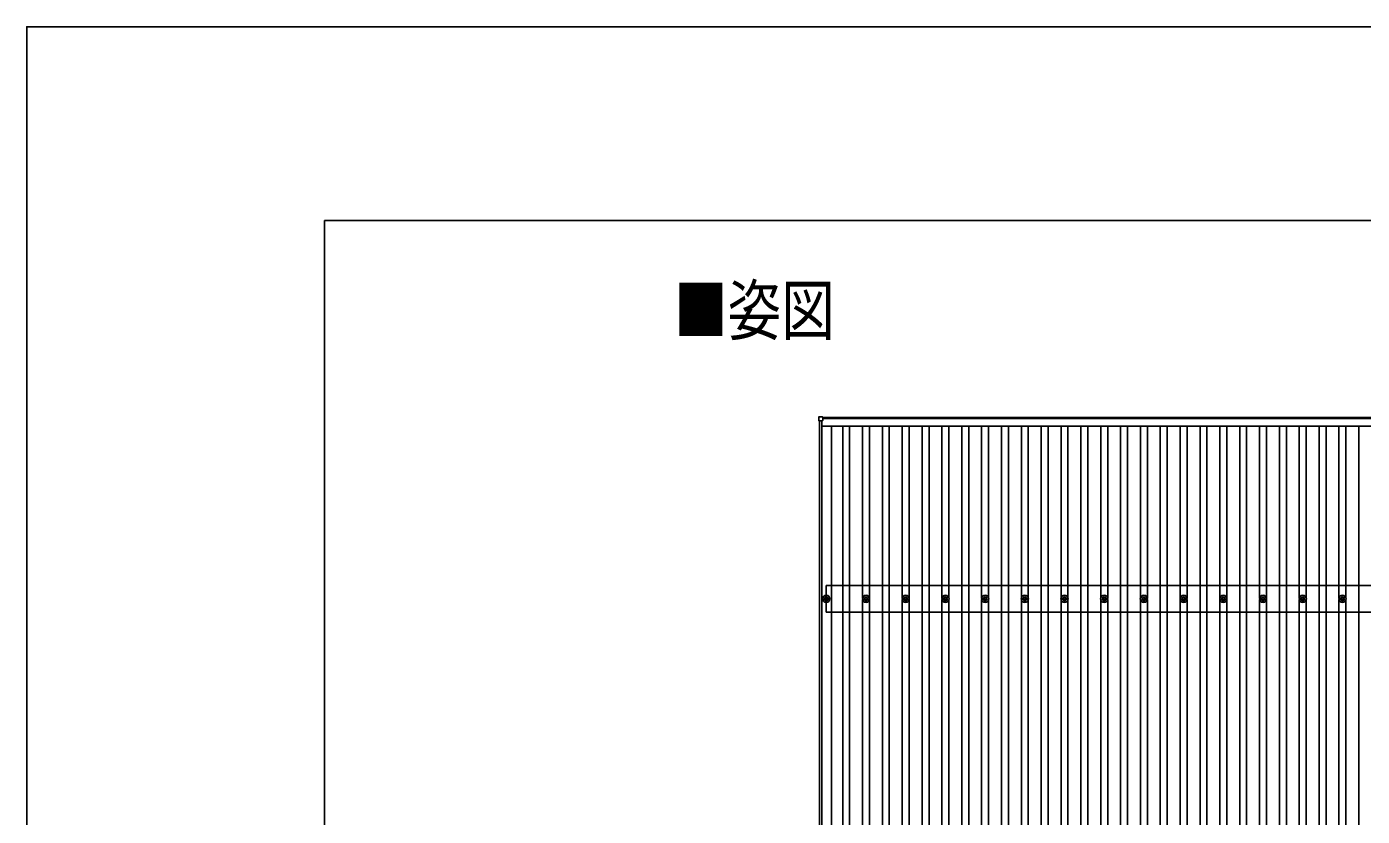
# Model space of a CAD drawing. Units: millimetres, scale not verified. Extents: x -21025 to 21025, y -14850 to 14850.
# Drawn here: x -21025 to -14297, y 10874 to 14850 of the extents above; entities that cross this region are included whole.
import ezdxf
from ezdxf.enums import TextEntityAlignment as Align

# ---------------------------------------------------------------- set-up
doc = ezdxf.new("R2010")
doc.units = ezdxf.units.MM
doc.header["$LTSCALE"] = 60
for name, color, linetype in [('0-2_USER1', 3, 'Continuous'), ('0-5_YKK_13', 4, 'Continuous'), ('0-6_YKK_A1', 4, 'Continuous'), ('0-8_YKK_ZWAK', 7, 'Continuous')]:
    doc.layers.add(name, color=color, linetype=linetype)
doc.styles.add('ＭＳ ゴシック', font='')
doc.styles.get('ＭＳ ゴシック').set_extended_font_data('MS Gothic')

msp = doc.modelspace()

# ---------------------------------------------------------------- linework, layer by layer
at = {"layer": '0-5_YKK_13'}
for p, q in [((-17035.37, 12866.3), (-17035.37, 12884.3)), ((-17034.37, 12885.3), (-17016.37, 12885.3)), ((-17016.37, 12865.3), (-17034.37, 12865.3)), ((-17015.37, 12884.3), (-17015.37, 12866.3)), ((-16998.82, 11978.78), (-16998.82, 11974.36)), ((-16995.32, 11978.78), (-16995.32, 11974.36)), ((-16798.82, 11978.78), (-16798.82, 11974.36)), ((-16795.32, 11978.78), (-16795.32, 11974.36)), ((-16598.82, 11978.78), (-16598.82, 11974.36)), ((-16595.32, 11978.78), (-16595.32, 11974.36)), ((-16398.82, 11978.78), (-16398.82, 11974.36)), ((-16395.32, 11978.78), (-16395.32, 11974.36)), ((-16198.82, 11978.78), (-16198.82, 11974.36)), ((-16195.32, 11978.78), (-16195.32, 11974.36)), ((-15998.82, 11978.78), (-15998.82, 11974.36)), ((-15995.32, 11978.78), (-15995.32, 11974.36)), ((-15798.82, 11978.78), (-15798.82, 11974.36)), ((-15795.32, 11978.78), (-15795.32, 11974.36)), ((-15598.82, 11978.78), (-15598.82, 11974.36)), ((-15595.32, 11978.78), (-15595.32, 11974.36)), ((-15398.82, 11978.78), (-15398.82, 11974.36)), ((-15395.32, 11978.78), (-15395.32, 11974.36)), ((-15198.82, 11978.78), (-15198.82, 11974.36)), ((-15195.32, 11978.78), (-15195.32, 11974.36)), ((-14998.82, 11978.78), (-14998.82, 11974.36)), ((-14995.32, 11978.78), (-14995.32, 11974.36)), ((-14798.82, 11978.78), (-14798.82, 11974.36)), ((-14795.32, 11978.78), (-14795.32, 11974.36)), ((-14598.82, 11978.78), (-14598.82, 11974.36)), ((-14595.32, 11978.78), (-14595.32, 11974.36)), ((-14398.82, 11978.78), (-14398.82, 11974.36)), ((-14395.32, 11978.78), (-14395.32, 11974.36)), ((-17007.07, 11970.53), (-17002.65, 11970.53)), ((-17007.07, 11967.03), (-17002.65, 11967.03)), ((-16998.82, 11963.2), (-16998.82, 11958.78)), ((-16995.32, 11963.2), (-16995.32, 11958.78)), ((-16991.49, 11970.53), (-16987.07, 11970.53)), ((-16991.49, 11967.03), (-16987.07, 11967.03)), ((-16807.07, 11970.53), (-16802.65, 11970.53)), ((-16807.07, 11967.03), (-16802.65, 11967.03)), ((-16798.82, 11963.2), (-16798.82, 11958.78)), ((-16795.32, 11963.2), (-16795.32, 11958.78)), ((-16791.49, 11970.53), (-16787.07, 11970.53)), ((-16791.49, 11967.03), (-16787.07, 11967.03)), ((-16607.07, 11970.53), (-16602.65, 11970.53)), ((-16607.07, 11967.03), (-16602.65, 11967.03)), ((-16598.82, 11963.2), (-16598.82, 11958.78)), ((-16595.32, 11963.2), (-16595.32, 11958.78)), ((-16591.49, 11970.53), (-16587.07, 11970.53)), ((-16591.49, 11967.03), (-16587.07, 11967.03)), ((-16407.07, 11970.53), (-16402.65, 11970.53)), ((-16407.07, 11967.03), (-16402.65, 11967.03)), ((-16398.82, 11963.2), (-16398.82, 11958.78)), ((-16395.32, 11963.2), (-16395.32, 11958.78)), ((-16391.49, 11970.53), (-16387.07, 11970.53)), ((-16391.49, 11967.03), (-16387.07, 11967.03)), ((-16207.07, 11970.53), (-16202.65, 11970.53)), ((-16207.07, 11967.03), (-16202.65, 11967.03)), ((-16198.82, 11963.2), (-16198.82, 11958.78)), ((-16195.32, 11963.2), (-16195.32, 11958.78)), ((-16191.49, 11970.53), (-16187.07, 11970.53)), ((-16191.49, 11967.03), (-16187.07, 11967.03)), ((-16007.07, 11970.53), (-16002.65, 11970.53)), ((-16007.07, 11967.03), (-16002.65, 11967.03)), ((-15998.82, 11963.2), (-15998.82, 11958.78)), ((-15995.32, 11963.2), (-15995.32, 11958.78)), ((-15991.49, 11970.53), (-15987.07, 11970.53)), ((-15991.49, 11967.03), (-15987.07, 11967.03)), ((-15807.07, 11970.53), (-15802.65, 11970.53)), ((-15807.07, 11967.03), (-15802.65, 11967.03)), ((-15798.82, 11963.2), (-15798.82, 11958.78)), ((-15795.32, 11963.2), (-15795.32, 11958.78)), ((-15791.49, 11970.53), (-15787.07, 11970.53)), ((-15791.49, 11967.03), (-15787.07, 11967.03)), ((-15607.07, 11970.53), (-15602.65, 11970.53)), ((-15607.07, 11967.03), (-15602.65, 11967.03)), ((-15598.82, 11963.2), (-15598.82, 11958.78)), ((-15595.32, 11963.2), (-15595.32, 11958.78)), ((-15591.49, 11970.53), (-15587.07, 11970.53)), ((-15591.49, 11967.03), (-15587.07, 11967.03)), ((-15407.07, 11970.53), (-15402.65, 11970.53)), ((-15407.07, 11967.03), (-15402.65, 11967.03)), ((-15398.82, 11963.2), (-15398.82, 11958.78)), ((-15395.32, 11963.2), (-15395.32, 11958.78)), ((-15391.49, 11970.53), (-15387.07, 11970.53)), ((-15391.49, 11967.03), (-15387.07, 11967.03)), ((-15207.07, 11970.53), (-15202.65, 11970.53)), ((-15207.07, 11967.03), (-15202.65, 11967.03)), ((-15198.82, 11963.2), (-15198.82, 11958.78)), ((-15195.32, 11963.2), (-15195.32, 11958.78)), ((-15191.49, 11970.53), (-15187.07, 11970.53)), ((-15191.49, 11967.03), (-15187.07, 11967.03)), ((-15007.07, 11970.53), (-15002.65, 11970.53)), ((-15007.07, 11967.03), (-15002.65, 11967.03)), ((-14998.82, 11963.2), (-14998.82, 11958.78)), ((-14995.32, 11963.2), (-14995.32, 11958.78)), ((-14991.49, 11970.53), (-14987.07, 11970.53)), ((-14991.49, 11967.03), (-14987.07, 11967.03)), ((-14807.07, 11970.53), (-14802.65, 11970.53)), ((-14807.07, 11967.03), (-14802.65, 11967.03)), ((-14798.82, 11963.2), (-14798.82, 11958.78)), ((-14795.32, 11963.2), (-14795.32, 11958.78)), ((-14791.49, 11970.53), (-14787.07, 11970.53)), ((-14791.49, 11967.03), (-14787.07, 11967.03)), ((-14607.07, 11970.53), (-14602.65, 11970.53)), ((-14607.07, 11967.03), (-14602.65, 11967.03)), ((-14598.82, 11963.2), (-14598.82, 11958.78)), ((-14595.32, 11963.2), (-14595.32, 11958.78)), ((-14591.49, 11970.53), (-14587.07, 11970.53)), ((-14591.49, 11967.03), (-14587.07, 11967.03)), ((-14407.07, 11970.53), (-14402.65, 11970.53)), ((-14407.07, 11967.03), (-14402.65, 11967.03)), ((-14398.82, 11963.2), (-14398.82, 11958.78)), ((-14395.32, 11963.2), (-14395.32, 11958.78)), ((-14391.49, 11970.53), (-14387.07, 11970.53)), ((-14391.49, 11967.03), (-14387.07, 11967.03))]:
    msp.add_line(p, q, dxfattribs=at)
for centre, radius in [((-16997.07, 11968.78), 18.25), ((-16997.07, 11968.78), 10.15), ((-16797.07, 11968.78), 18.25), ((-16797.07, 11968.78), 10.15), ((-16597.07, 11968.78), 18.25), ((-16597.07, 11968.78), 10.15), ((-16397.07, 11968.78), 18.25), ((-16397.07, 11968.78), 10.15), ((-16197.07, 11968.78), 18.25), ((-16197.07, 11968.78), 10.15), ((-15997.07, 11968.78), 18.25), ((-15997.07, 11968.78), 10.15), ((-15797.07, 11968.78), 18.25), ((-15797.07, 11968.78), 10.15), ((-15597.07, 11968.78), 18.25), ((-15597.07, 11968.78), 10.15), ((-15397.07, 11968.78), 18.25), ((-15397.07, 11968.78), 10.15), ((-15197.07, 11968.78), 18.25), ((-15197.07, 11968.78), 10.15), ((-14997.07, 11968.78), 18.25), ((-14997.07, 11968.78), 10.15), ((-14797.07, 11968.78), 18.25), ((-14797.07, 11968.78), 10.15), ((-14597.07, 11968.78), 18.25), ((-14597.07, 11968.78), 10.15), ((-14397.07, 11968.78), 18.25), ((-14397.07, 11968.78), 10.15), ((-16997.07, 11968.78), 5.85), ((-16997.07, 11968.78), 5.25), ((-16797.07, 11968.78), 5.85), ((-16797.07, 11968.78), 5.25), ((-16597.07, 11968.78), 5.85), ((-16597.07, 11968.78), 5.25), ((-16397.07, 11968.78), 5.85), ((-16397.07, 11968.78), 5.25), ((-16197.07, 11968.78), 5.85), ((-16197.07, 11968.78), 5.25), ((-15997.07, 11968.78), 5.85), ((-15997.07, 11968.78), 5.25), ((-15797.07, 11968.78), 5.85), ((-15797.07, 11968.78), 5.25), ((-15597.07, 11968.78), 5.85), ((-15597.07, 11968.78), 5.25), ((-15397.07, 11968.78), 5.85), ((-15397.07, 11968.78), 5.25), ((-15197.07, 11968.78), 5.85), ((-15197.07, 11968.78), 5.25), ((-14997.07, 11968.78), 5.85), ((-14997.07, 11968.78), 5.25), ((-14797.07, 11968.78), 5.85), ((-14797.07, 11968.78), 5.25), ((-14597.07, 11968.78), 5.85), ((-14597.07, 11968.78), 5.25), ((-14397.07, 11968.78), 5.85), ((-14397.07, 11968.78), 5.25)]:
    msp.add_circle(centre, radius, dxfattribs=at)
for centre, start, end in [((-17034.37, 12884.3), 90, 180), ((-17034.37, 12866.3), 180, 270), ((-17016.37, 12884.3), 0, 90), ((-17016.37, 12866.3), 270, 0)]:
    msp.add_arc(centre, 1, start, end, dxfattribs=at)
at = {"layer": '0-6_YKK_A1'}
for p, q in [((-17032.07, 7466.92), (-17032.07, 12865.34)), ((-17020.07, 7466.92), (-17020.07, 12865.34)), ((-17015.37, 12882), (-11607.07, 12882)), ((-11622.07, 12877.21), (-17015.37, 12877.21)), ((-17020.07, 12839.21), (-11622.07, 12839.21)), ((-16970.57, 12839.21), (-16970.57, 7498.2)), ((-16914.57, 7498.2), (-16914.57, 12839.21)), ((-16879.57, 7498.2), (-16879.57, 12839.21)), ((-16814.57, 11973.96), (-16814.57, 12839.21)), ((-16779.57, 11973.96), (-16779.57, 12839.21)), ((-16714.57, 7498.2), (-16714.57, 12839.21)), ((-16679.57, 7498.2), (-16679.57, 12839.21)), ((-16614.57, 11973.97), (-16614.57, 12839.21)), ((-16579.57, 11973.95), (-16579.57, 12839.21)), ((-16514.57, 7498.2), (-16514.57, 12839.21)), ((-16479.57, 7498.2), (-16479.57, 12839.21)), ((-16414.57, 11973.97), (-16414.57, 12839.21)), ((-16379.57, 11973.95), (-16379.57, 12839.21)), ((-16314.57, 7498.2), (-16314.57, 12839.21)), ((-16279.57, 7498.2), (-16279.57, 12839.21)), ((-16214.57, 11973.97), (-16214.57, 12839.21)), ((-16179.57, 11973.95), (-16179.57, 12839.21)), ((-16114.57, 7498.2), (-16114.57, 12839.21)), ((-16079.57, 7498.2), (-16079.57, 12839.21)), ((-16014.57, 11973.97), (-16014.57, 12839.21)), ((-15979.57, 11973.95), (-15979.57, 12839.21)), ((-15914.57, 7498.2), (-15914.57, 12839.21)), ((-15879.57, 7498.2), (-15879.57, 12839.21)), ((-15814.57, 11973.97), (-15814.57, 12839.21)), ((-15779.57, 11973.95), (-15779.57, 12839.21)), ((-15714.57, 7498.2), (-15714.57, 12839.21)), ((-15679.57, 7498.2), (-15679.57, 12839.21)), ((-15614.57, 11973.97), (-15614.57, 12839.21)), ((-15579.57, 11973.95), (-15579.57, 12839.21)), ((-15514.57, 7498.2), (-15514.57, 12839.21)), ((-15479.57, 7498.2), (-15479.57, 12839.21)), ((-15414.57, 11973.97), (-15414.57, 12839.21)), ((-15379.57, 11973.95), (-15379.57, 12839.21)), ((-15314.57, 7498.2), (-15314.57, 12839.21)), ((-15279.57, 7498.2), (-15279.57, 12839.21)), ((-15214.57, 11973.97), (-15214.57, 12839.21)), ((-15179.57, 11973.95), (-15179.57, 12839.21)), ((-15114.57, 7498.2), (-15114.57, 12839.21)), ((-15079.57, 7498.2), (-15079.57, 12839.21)), ((-15014.57, 11973.97), (-15014.57, 12839.21)), ((-14979.57, 11973.95), (-14979.57, 12839.21)), ((-14914.57, 7498.2), (-14914.57, 12839.21)), ((-14879.57, 7498.2), (-14879.57, 12839.21)), ((-14814.57, 11973.97), (-14814.57, 12839.21)), ((-14779.57, 11973.95), (-14779.57, 12839.21)), ((-14714.57, 7498.2), (-14714.57, 12839.21)), ((-14679.57, 7498.2), (-14679.57, 12839.21)), ((-14614.57, 11973.97), (-14614.57, 12839.21)), ((-14579.57, 11973.95), (-14579.57, 12839.21)), ((-14514.57, 7498.2), (-14514.57, 12839.21)), ((-14479.57, 7498.2), (-14479.57, 12839.21)), ((-14414.57, 11973.97), (-14414.57, 12839.21)), ((-14379.57, 11973.95), (-14379.57, 12839.21)), ((-14314.57, 7498.2), (-14314.57, 12839.21)), ((-8594.32, 12035.78), (-16997.07, 12035.78)), ((-16997.07, 11901.78), (-16997.07, 12035.78)), ((-16814.57, 10173.96), (-16814.57, 11963.6)), ((-16779.57, 10173.96), (-16779.57, 11963.6)), ((-16614.57, 10173.97), (-16614.57, 11963.6)), ((-16579.57, 10173.95), (-16579.57, 11963.61)), ((-16414.57, 10173.97), (-16414.57, 11963.6)), ((-16379.57, 10173.95), (-16379.57, 11963.61)), ((-16214.57, 10173.97), (-16214.57, 11963.6)), ((-16179.57, 10173.95), (-16179.57, 11963.61)), ((-16014.57, 10173.97), (-16014.57, 11963.6)), ((-15979.57, 10173.95), (-15979.57, 11963.61)), ((-15814.57, 10173.97), (-15814.57, 11963.6)), ((-15779.57, 10173.95), (-15779.57, 11963.61)), ((-15614.57, 10173.97), (-15614.57, 11963.6)), ((-15579.57, 10173.95), (-15579.57, 11963.61)), ((-15414.57, 10173.97), (-15414.57, 11963.6)), ((-15379.57, 10173.95), (-15379.57, 11963.61)), ((-15214.57, 10173.97), (-15214.57, 11963.6)), ((-15179.57, 10173.95), (-15179.57, 11963.61)), ((-15014.57, 10173.97), (-15014.57, 11963.6)), ((-14979.57, 10173.95), (-14979.57, 11963.61)), ((-14814.57, 10173.97), (-14814.57, 11963.6)), ((-14779.57, 10173.95), (-14779.57, 11963.61)), ((-14614.57, 10173.97), (-14614.57, 11963.6)), ((-14579.57, 10173.95), (-14579.57, 11963.61)), ((-14414.57, 10173.97), (-14414.57, 11963.6)), ((-14379.57, 10173.95), (-14379.57, 11963.61)), ((-8594.32, 11901.78), (-16997.07, 11901.78))]:
    msp.add_line(p, q, dxfattribs=at)
at = {"layer": '0-8_YKK_ZWAK'}
for p in [(19475.1, 13875), (-19524.9, -12625)]:
    msp.add_line(p, (-19524.9, 13875), dxfattribs=at)
msp.add_lwpolyline([(-21025, -14850), (21025, -14850), (21025, 14850), (-21025, 14850)], close=True, dxfattribs=at)

# ---------------------------------------------------------------- texts
at = {"layer": '0-2_USER1', "style": 'ＭＳ ゴシック', "width": 0.8}
msp.add_text('■姿図', height=247.1, dxfattribs=at).set_placement((-17763.6, 13224.54), align=Align.BOTTOM_LEFT)

doc.saveas('drawing.dxf')
